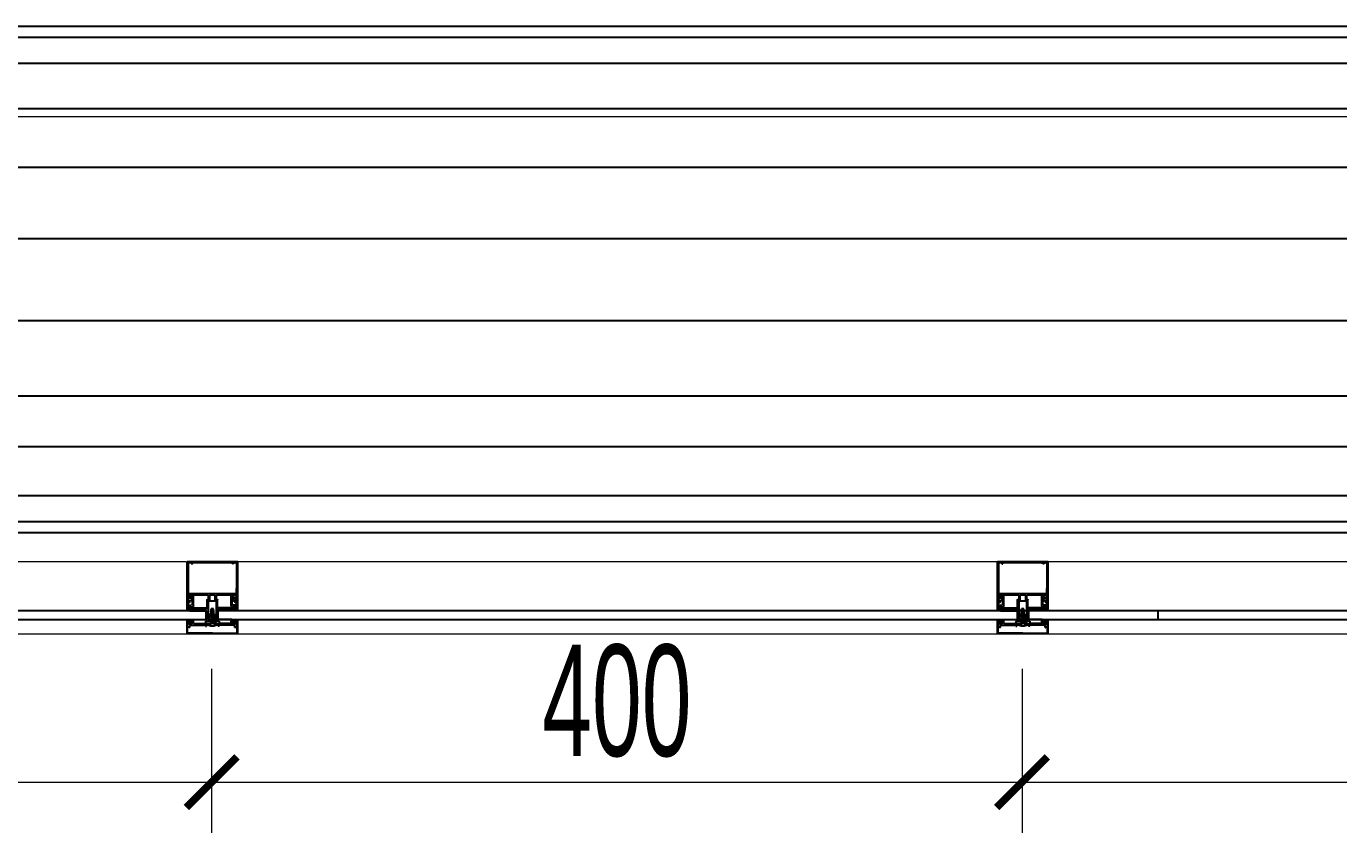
# Model space of a CAD drawing. Header units: millimetres. Extents: x 1336014 to 2939047, y -333549 to -60566.
# Drawn here: x 1482022 to 1482669, y -217693 to -217295 of the extents above; entities that cross this region are included whole.
import ezdxf

# ---------------------------------------------------------------- set-up
doc = ezdxf.new("R2010")
doc.units = ezdxf.units.MM
doc.header["$MEASUREMENT"] = 0
for name, color, linetype, lineweight in [('08.Dim', 156, 'Continuous', 15), ('DIM', 252, 'Continuous', 20), ('Door-Windows', 142, 'Continuous', 25), ('thick', 31, 'Continuous', 25), ('thin', 251, 'Continuous', 5)]:
    doc.layers.add(name, color=color, linetype=linetype, lineweight=lineweight)
doc.layers.add('Alu', color=6, linetype='Continuous')
doc.styles.add('TT5_Text Dim', font='hoatbif.shx', dxfattribs={"width": 0.6})
doc.dimstyles.new('TT5_Dim 1-25', dxfattribs={"dimscale": 25, "dimtxt": 2.2, "dimasz": 1, "dimexe": 1, "dimexo": 0, "dimgap": 0.5, "dimtad": 1, "dimdec": 0, "dimzin": 0, "dimdsep": 46, "dimtxsty": 'TT5_Text Dim', "dimblk": 'ARCHTICK', "dimcen": 0, "dimdle": 1, "dimclrd": 256, "dimclre": 256, "dimclrt": 1, "dimadec": 0, "dimazin": 0, "dimtfac": 0.015, "dimtdec": 0, "dimtix": 1, "dimtmove": 2, "dimatfit": 3, "dimldrblk": 'DOT', "dimfxl": 1, "dimtolj": 1, "dimtzin": 0, "dimlwd": -1, "dimlwe": -1, "dimarcsym": 1})

# ---------------------------------------------------------------- blocks, each defined once
blk = doc.blocks.new('_ARCHTICK')
at = {"const_width": 0.15}
blk.add_lwpolyline([(-0.5, -0.5), (0.5, 0.5)], dxfattribs=at)
blk = doc.blocks.new('*D2449')
at = {"layer": '08.Dim', "ltscale": 200, "transparency": 16777216}
for p, q in [((1482513.08, -217612.59), (1482513.08, -217693.48)), ((1483078.08, -217612.59), (1483078.08, -217693.48)), ((1482488.08, -217668.48), (1483103.08, -217668.48))]:
    blk.add_line(p, q, dxfattribs=at)
at = {"layer": 'Defpoints', "color": 0, "ltscale": 200, "transparency": 16777216}
for p in [(1482513.08, -217612.59), (1483078.08, -217612.59), (1483078.08, -217668.48)]:
    blk.add_point(p, dxfattribs=at)
at = {"layer": '08.Dim', "ltscale": 200, "transparency": 16777216, "xscale": 25, "yscale": 25, "zscale": 25, "rotation": 180}
blk.add_blockref('_ARCHTICK', (1482513.08, -217668.48), dxfattribs=at)
at = {"layer": '08.Dim', "ltscale": 200, "transparency": 16777216, "xscale": 25, "yscale": 25, "zscale": 25}
blk.add_blockref('_ARCHTICK', (1483078.08, -217668.48), dxfattribs=at)
at = {"layer": '08.Dim', "color": 1, "ltscale": 200, "transparency": 16777216, "insert": (1482795.58, -217628.48), "char_height": 55, "attachment_point": 5, "style": 'TT5_Text Dim'}
blk.add_mtext('\\A1;565', dxfattribs=at)
blk = doc.blocks.new('_DOT')
blk.add_line((-0.5, 0), (-1, 0))
at = {"const_width": 0.5}
blk.add_lwpolyline([(-0.25, 0, 1), (0.25, 0, 1)], format="xyb", close=True, dxfattribs=at)
blk = doc.blocks.new('*D2450')
at = {"layer": '08.Dim', "ltscale": 200, "transparency": 16777216}
for p, q in [((1482113.08, -217612.59), (1482113.08, -217693.48)), ((1482513.08, -217612.59), (1482513.08, -217693.48)), ((1482088.08, -217668.48), (1482538.08, -217668.48))]:
    blk.add_line(p, q, dxfattribs=at)
at = {"layer": 'Defpoints', "color": 0, "ltscale": 200, "transparency": 16777216}
for p in [(1482113.08, -217612.59), (1482513.08, -217612.59), (1482513.08, -217668.48)]:
    blk.add_point(p, dxfattribs=at)
at = {"layer": '08.Dim', "ltscale": 200, "transparency": 16777216, "xscale": 25, "yscale": 25, "zscale": 25, "rotation": 180}
blk.add_blockref('_ARCHTICK', (1482113.08, -217668.48), dxfattribs=at)
at = {"layer": '08.Dim', "ltscale": 200, "transparency": 16777216, "xscale": 25, "yscale": 25, "zscale": 25}
blk.add_blockref('_ARCHTICK', (1482513.08, -217668.48), dxfattribs=at)
at = {"layer": '08.Dim', "color": 1, "ltscale": 200, "transparency": 16777216, "insert": (1482313.08, -217628.48), "char_height": 55, "attachment_point": 5, "style": 'TT5_Text Dim'}
blk.add_mtext('\\A1;400', dxfattribs=at)
blk = doc.blocks.new('*D2451')
at = {"layer": '08.Dim', "ltscale": 200, "transparency": 16777216}
for p, q in [((1481548.08, -217612.59), (1481548.08, -217693.48)), ((1482113.08, -217612.59), (1482113.08, -217693.48)), ((1481523.08, -217668.48), (1482138.08, -217668.48))]:
    blk.add_line(p, q, dxfattribs=at)
at = {"layer": 'Defpoints', "color": 0, "ltscale": 200, "transparency": 16777216}
for p in [(1481548.08, -217612.59), (1482113.08, -217612.59), (1482113.08, -217668.48)]:
    blk.add_point(p, dxfattribs=at)
at = {"layer": '08.Dim', "ltscale": 200, "transparency": 16777216, "xscale": 25, "yscale": 25, "zscale": 25, "rotation": 180}
blk.add_blockref('_ARCHTICK', (1481548.08, -217668.48), dxfattribs=at)
at = {"layer": '08.Dim', "ltscale": 200, "transparency": 16777216, "xscale": 25, "yscale": 25, "zscale": 25}
blk.add_blockref('_ARCHTICK', (1482113.08, -217668.48), dxfattribs=at)
at = {"layer": '08.Dim', "color": 1, "ltscale": 200, "transparency": 16777216, "insert": (1481830.58, -217628.48), "char_height": 55, "attachment_point": 5, "style": 'TT5_Text Dim'}
blk.add_mtext('\\A1;565', dxfattribs=at)
blk = doc.blocks.new('d2')
at = {"layer": 'Alu', "linetype": 'ByBlock'}
for p, q in [((0, 7.1), (0, 0.1)), ((0, 7.1), (1.95, 7.1)), ((0.08, 7.02), (1.34, 7.02)), ((0.08, 3.6), (0.08, 7.02)), ((0.89, 6.7), (0.89, 6.76)), ((0.89, 6.7), (1.09, 6.7)), ((1.13, 7.02), (1.25, 7.02)), ((1.21, 6.58), (1.21, 4.56)), ((1.25, 7.02), (1.35, 6.92)), ((1.34, 7.02), (1.34, 6.95)), ((1.37, 6.82), (1.61, 6.89)), ((1.37, 6.62), (1.45, 6.84)), ((1.37, 6.82), (1.37, 6.42)), ((1.37, 6.38), (1.37, 6.82)), ((1.37, 6.62), (1.45, 6.41)), ((1.37, 6.38), (1.61, 6.38)), ((1.41, 6.22), (1.77, 6.22)), ((1.41, 6.22), (1.41, 4.68)), ((1.42, 6.95), (1.42, 7.02)), ((1.75, 7.02), (1.42, 7.02)), ((1.42, 6.91), (1.77, 7.02)), ((1.45, 6.84), (1.6, 6.85)), ((1.45, 6.41), (1.6, 6.39)), ((1.61, 6.69), (1.49, 6.69)), ((1.61, 6.56), (1.49, 6.56)), ((1.6, 6.77), (1.6, 6.85)), ((1.6, 6.77), (1.77, 6.77)), ((1.6, 6.48), (1.6, 6.39)), ((1.6, 6.48), (1.77, 6.48)), ((1.61, 6.89), (1.61, 6.77)), ((1.61, 6.77), (1.61, 6.89)), ((1.61, 6.77), (1.69, 6.77)), ((1.61, 6.69), (1.74, 6.69)), ((1.61, 6.56), (1.74, 6.56)), ((1.61, 6.46), (1.69, 6.46)), ((1.61, 6.38), (1.61, 6.46)), ((1.61, 6.46), (1.61, 6.38)), ((1.75, 7.1), (1.75, 7.02)), ((1.75, 7.1), (1.77, 7.03)), ((1.77, 7.03), (2, 7.12)), ((1.77, 6.77), (1.77, 7.03)), ((1.77, 7.03), (1.77, 6.86)), ((1.77, 7.02), (1.77, 6.85)), ((1.77, 6.23), (1.77, 6.48)), ((1.77, 6.38), (1.77, 6.22)), ((1.77, 6.23), (1.89, 6.23)), ((1.89, 6.99), (2, 7.03)), ((1.89, 6.7), (1.89, 6.99)), ((1.89, 6.7), (2, 6.75)), ((1.89, 6.62), (2, 6.66)), ((1.89, 6.31), (1.89, 6.62)), ((1.89, 6.31), (2, 6.36)), ((1.89, 6.23), (2, 6.27)), ((2, 7.03), (2, 7.12)), ((2, 6.66), (2, 6.75)), ((2, 6.27), (2, 6.36)), ((2, 6.27), (2, 4.37)), ((3.2, 6.3), (3.2, 4.37)), ((3.21, 6.97), (3.21, 7.1)), ((3.21, 7.1), (10, 7.1)), ((3.21, 6.97), (3.21, 6.96)), ((3.21, 6.95), (3.21, 6.96)), ((3.21, 6.88), (3.21, 6.95)), ((3.21, 6.88), (3.21, 6.87)), ((3.21, 6.86), (3.21, 6.87)), ((3.21, 6.82), (3.21, 6.86)), ((3.21, 6.82), (3.21, 6.81)), ((3.21, 6.8), (3.21, 6.81)), ((3.21, 6.73), (3.21, 6.8)), ((3.21, 6.73), (3.21, 6.72)), ((3.21, 6.71), (3.21, 6.72)), ((3.21, 6.7), (3.21, 6.71)), ((3.21, 6.7), (3.21, 6.69)), ((3.21, 6.7), (3.21, 6.7)), ((3.21, 6.68), (3.21, 6.69)), ((3.21, 6.68), (3.21, 6.61)), ((3.21, 6.61), (3.21, 6.6)), ((3.21, 6.59), (3.21, 6.6)), ((3.21, 6.59), (3.21, 6.55)), ((3.21, 6.54), (3.21, 6.53)), ((3.21, 6.52), (3.21, 6.53)), ((3.21, 6.52), (3.21, 6.45)), ((3.21, 6.45), (3.21, 6.44)), ((3.21, 6.43), (3.21, 6.44)), ((3.21, 6.43), (3.21, 6.36)), ((3.21, 6.36), (3.21, 6.35)), ((3.21, 6.34), (3.21, 6.35)), ((3.21, 6.34), (3.21, 6.3)), ((3.45, 6.3), (3.21, 6.3)), ((3.3, 7), (3.3, 6.83)), ((3.36, 7), (3.3, 7)), ((3.3, 6.7), (3.3, 6.83)), ((3.3, 6.7), (3.3, 6.57)), ((3.3, 6.4), (3.3, 6.57)), ((3.36, 6.4), (3.3, 6.4)), ((3.36, 7), (3.36, 6.83)), ((3.36, 6.83), (3.36, 6.7)), ((3.36, 6.57), (3.36, 6.7)), ((3.36, 6.4), (3.36, 6.57)), ((3.45, 7.1), (3.45, 6.78)), ((3.45, 6.88), (3.45, 7.1)), ((3.45, 6.88), (3.45, 7.1)), ((3.45, 6.88), (3.45, 7.1)), ((3.56, 6.78), (3.45, 6.78)), ((3.56, 6.62), (3.45, 6.62)), ((3.45, 6.47), (3.45, 6.62)), ((3.45, 6.3), (3.45, 6.51)), ((3.45, 6.51), (3.45, 6.14)), ((3.45, 6.51), (3.45, 6.14)), ((3.45, 4.16), (3.45, 6.51)), ((3.45, 6.3), (3.45, 6.47)), ((3.59, 6.73), (3.49, 6.73)), ((3.59, 6.67), (3.49, 6.67)), ((3.64, 6.78), (3.56, 6.78)), ((3.64, 6.62), (3.56, 6.62)), ((3.61, 6.78), (3.58, 6.78)), ((3.61, 6.78), (3.58, 6.78)), ((3.61, 6.62), (3.58, 6.62)), ((3.61, 6.62), (3.58, 6.62)), ((3.7, 6.73), (3.59, 6.73)), ((3.7, 6.67), (3.59, 6.67)), ((3.61, 6.94), (3.61, 6.82)), ((3.61, 6.94), (3.81, 6.94)), ((3.61, 6.94), (3.61, 6.78)), ((3.61, 6.78), (3.61, 6.94)), ((3.61, 6.78), (3.61, 6.94)), ((3.61, 6.62), (3.61, 6.46)), ((3.61, 6.46), (3.61, 6.62)), ((3.61, 6.46), (3.61, 6.62)), ((3.61, 6.62), (3.61, 6.46)), ((3.61, 6.46), (3.61, 6.58)), ((3.61, 6.46), (3.61, 6.58)), ((3.61, 6.46), (3.81, 6.46)), ((3.61, 6.23), (3.61, 4.38)), ((3.64, 6.83), (3.67, 6.85)), ((3.64, 6.78), (3.64, 6.83)), ((3.64, 6.62), (3.64, 6.57)), ((3.64, 6.62), (3.64, 6.57)), ((3.64, 6.57), (3.67, 6.55)), ((3.72, 6.85), (3.67, 6.85)), ((3.72, 6.55), (3.67, 6.55)), ((3.71, 6.3), (3.67, 6.3)), ((3.67, 6.3), (3.76, 6.3)), ((3.77, 6.7), (3.72, 6.85)), ((3.77, 6.7), (3.72, 6.55)), ((3.81, 6.94), (3.81, 6.46)), ((3.85, 6.22), (5.37, 6.22)), ((3.97, 6.86), (3.97, 6.46)), ((4.05, 6.94), (4.29, 6.94)), ((4.05, 6.36), (5.05, 6.36)), ((4.29, 6.94), (4.29, 6.84)), ((4.38, 6.74), (4.58, 6.74)), ((4.45, 6.94), (4.57, 6.94)), ((4.69, 6.86), (4.45, 6.86)), ((4.57, 7.1), (4.57, 6.94)), ((4.57, 7.1), (4.57, 6.91)), ((4.57, 6.4), (4.57, 6.53)), ((4.69, 6.86), (4.61, 6.87)), ((4.69, 6.58), (4.61, 6.57)), ((5.01, 6.36), (4.61, 6.36)), ((4.93, 6.98), (4.69, 6.98)), ((4.69, 6.98), (4.69, 6.86)), ((4.69, 6.86), (4.69, 6.83)), ((4.69, 6.58), (4.69, 6.46)), ((4.93, 6.46), (4.69, 6.46)), ((4.93, 6.46), (4.93, 6.98)), ((5.05, 6.4), (5.05, 6.98)), ((5.05, 6.98), (5.37, 6.98)), ((5.18, 6.45), (5.13, 6.4)), ((5.24, 6.45), (5.18, 6.45)), ((5.37, 6.98), (5.37, 4.16)), ((5.37, 6.22), (5.37, 6.38)), ((5.53, 6.94), (6.29, 6.94)), ((5.53, 6.94), (5.53, 0.26)), ((9.84, 6.94), (6.29, 6.94)), ((9.68, 6.54), (9.68, 6.38)), ((9.84, 6.54), (9.68, 6.54)), ((9.68, 6.38), (9.84, 6.38)), ((9.84, 6.94), (9.84, 6.54)), ((9.84, 6.94), (9.84, 6.54)), ((9.84, 6.38), (9.84, 0.86)), ((10, 0.1), (10, 7.1)), ((1.05, 4.56), (1.05, 4.4)), ((1.05, 4.56), (1.21, 4.56)), ((1.33, 4.4), (1.05, 4.4)), ((1.14, 3.64), (1.06, 3.64)), ((1.14, 3.64), (1.06, 3.64)), ((1.14, 3.56), (1.14, 3.64)), ((1.22, 4.24), (1.38, 4.24)), ((1.38, 3.76), (1.38, 4.24)), ((1.38, 3.76), (1.38, 3.76)), ((1.38, 3.76), (1.38, 3.75)), ((1.52, 3.75), (1.38, 3.75)), ((1.45, 4.28), (1.45, 3.75)), ((1.45, 3.44), (1.53, 3.76)), ((1.46, 3.44), (1.54, 3.76)), ((1.77, 4.56), (1.53, 4.56)), ((1.67, 3.75), (1.55, 3.75)), ((1.59, 3.44), (1.67, 3.76)), ((1.61, 3.44), (1.69, 3.76)), ((1.81, 3.75), (1.69, 3.75)), ((1.74, 3.44), (1.81, 3.76)), ((1.75, 3.44), (1.83, 3.76)), ((1.77, 4.56), (1.77, 3.75)), ((1.77, 4.08), (1.77, 4.16)), ((1.77, 3.75), (1.77, 4.16)), ((1.77, 4.16), (5.37, 4.16)), ((1.77, 4.08), (2.01, 3.92)), ((1.96, 3.75), (1.84, 3.75)), ((1.88, 3.44), (1.96, 3.76)), ((1.9, 3.44), (1.97, 3.76)), ((2.1, 3.75), (1.98, 3.75)), ((3.2, 4.37), (2, 4.37)), ((2.01, 3.92), (2.05, 4.08)), ((2.02, 3.44), (2.1, 3.76)), ((2.04, 3.44), (2.12, 3.76)), ((2.05, 4.08), (2.69, 4.08)), ((2.24, 3.75), (2.12, 3.75)), ((2.17, 3.44), (2.25, 3.76)), ((2.18, 3.44), (2.26, 3.76)), ((2.25, 3.8), (2.28, 3.8)), ((2.39, 3.75), (2.27, 3.75)), ((2.28, 3.8), (2.3, 3.76)), ((2.37, 3.76), (2.3, 3.76)), ((2.3, 3.76), (2.37, 3.76)), ((2.31, 3.44), (2.39, 3.76)), ((2.33, 3.44), (2.41, 3.76)), ((2.39, 3.78), (2.37, 3.76)), ((2.4, 3.78), (2.41, 3.76)), ((2.41, 3.76), (2.53, 3.76)), ((2.55, 3.75), (2.41, 3.75)), ((2.47, 3.44), (2.55, 3.76)), ((2.49, 3.44), (2.57, 3.76)), ((2.55, 3.78), (2.53, 3.76)), ((2.56, 3.78), (2.57, 3.76)), ((2.57, 3.76), (2.69, 3.76)), ((2.71, 3.75), (2.57, 3.75)), ((2.63, 3.44), (2.71, 3.76)), ((2.65, 3.44), (2.73, 3.76)), ((2.69, 3.8), (2.69, 4.08)), ((2.71, 3.78), (2.69, 3.76)), ((2.72, 3.78), (2.73, 3.76)), ((2.73, 3.76), (2.85, 3.76)), ((2.87, 3.75), (2.73, 3.75)), ((2.79, 3.44), (2.87, 3.76)), ((2.81, 3.44), (2.89, 3.76)), ((2.87, 3.78), (2.85, 3.76)), ((2.88, 3.78), (2.89, 3.76)), ((2.89, 3.76), (3.01, 3.76)), ((3.03, 3.75), (2.89, 3.75)), ((2.95, 3.44), (3.03, 3.76)), ((2.97, 3.44), (3.04, 3.76)), ((3.03, 3.78), (3.01, 3.76)), ((3.04, 3.78), (3.05, 3.76)), ((3.05, 3.76), (3.17, 3.76)), ((3.19, 3.75), (3.05, 3.75)), ((3.19, 3.78), (3.17, 3.76)), ((3.19, 3.75), (3.21, 3.75)), ((3.2, 3.78), (3.21, 3.76)), ((3.21, 3.76), (3.45, 3.76)), ((3.21, 3.75), (3.3, 3.74)), ((3.21, 3.45), (3.21, 3.75)), ((3.45, 3.6), (3.29, 3.74)), ((3.45, 4.16), (3.61, 4.16)), ((3.45, 4.16), (4.09, 4.16)), ((3.45, 3.76), (3.45, 3.44)), ((3.67, 4.32), (4.69, 4.32)), ((4.09, 4.16), (4.09, 4.17)), ((4.09, 4.17), (4.32, 4.17)), ((4.32, 4.17), (4.63, 4.17)), ((4.57, 4), (5.37, 4)), ((4.57, 3.2), (4.57, 4)), ((5.37, 4), (5.37, 3.2)), ((0.08, 3.6), (0.08, 0.18)), ((1.05, 2.64), (1.05, 2.8)), ((1.33, 2.8), (1.05, 2.8)), ((1.05, 2.64), (1.21, 2.64)), ((1.06, 3.56), (1.14, 3.56)), ((1.14, 3.56), (1.06, 3.56)), ((1.21, 0.62), (1.21, 2.64)), ((1.38, 2.96), (1.22, 2.96)), ((1.44, 3.45), (1.38, 3.45)), ((1.38, 3.44), (1.38, 3.45)), ((1.38, 2.96), (1.38, 3.44)), ((1.38, 2.96), (1.38, 3.44)), ((1.38, 3.04), (1.38, 3.44)), ((1.38, 2.96), (1.38, 3.04)), ((1.41, 0.98), (1.41, 2.52)), ((1.45, 2.92), (1.45, 3.42)), ((1.46, 3.44), (1.46, 3.43)), ((1.59, 3.45), (1.47, 3.45)), ((1.77, 2.64), (1.53, 2.64)), ((1.73, 3.45), (1.61, 3.45)), ((1.61, 3.44), (1.61, 3.43)), ((1.88, 3.45), (1.75, 3.45)), ((1.75, 3.44), (1.75, 3.43)), ((1.77, 3.04), (1.77, 3.45)), ((1.77, 2.64), (1.77, 3.45)), ((1.77, 3.12), (2.01, 3.28)), ((1.77, 3.12), (1.77, 3.04)), ((5.37, 3.04), (1.77, 3.04)), ((1.9, 3.44), (1.89, 3.43)), ((2.02, 3.45), (1.9, 3.45)), ((3.2, 2.83), (2, 2.83)), ((2, 0.93), (2, 2.83)), ((2.05, 3.12), (2.01, 3.28)), ((2.16, 3.45), (2.04, 3.45)), ((2.04, 3.44), (2.04, 3.43)), ((2.69, 3.12), (2.05, 3.12)), ((2.18, 3.44), (2.18, 3.43)), ((2.31, 3.45), (2.19, 3.45)), ((2.25, 3.41), (2.27, 3.44)), ((2.27, 3.44), (2.29, 3.44)), ((2.31, 3.41), (2.29, 3.44)), ((2.31, 3.44), (2.31, 3.44)), ((2.32, 3.41), (2.33, 3.44)), ((2.47, 3.45), (2.33, 3.45)), ((2.33, 3.44), (2.45, 3.44)), ((2.33, 3.44), (2.33, 3.43)), ((2.47, 3.41), (2.45, 3.44)), ((2.48, 3.41), (2.49, 3.44)), ((2.63, 3.45), (2.49, 3.45)), ((2.49, 3.44), (2.49, 3.43)), ((2.49, 3.44), (2.61, 3.44)), ((2.63, 3.41), (2.61, 3.44)), ((2.64, 3.41), (2.65, 3.44)), ((2.79, 3.45), (2.65, 3.45)), ((2.65, 3.44), (2.65, 3.43)), ((2.65, 3.44), (2.77, 3.44)), ((2.69, 3.41), (2.69, 3.12)), ((2.79, 3.41), (2.77, 3.44)), ((2.8, 3.41), (2.81, 3.44)), ((2.95, 3.45), (2.81, 3.45)), ((2.81, 3.44), (2.81, 3.43)), ((2.81, 3.44), (2.93, 3.44)), ((2.95, 3.41), (2.93, 3.44)), ((2.97, 3.44), (2.96, 3.43)), ((2.96, 3.41), (2.97, 3.44)), ((3.11, 3.45), (2.97, 3.45)), ((2.97, 3.44), (3.09, 3.44)), ((3.11, 3.41), (3.09, 3.44)), ((3.11, 3.44), (3.15, 3.6)), ((3.12, 3.41), (3.13, 3.44)), ((3.13, 3.44), (3.17, 3.6)), ((3.21, 3.45), (3.13, 3.45)), ((3.13, 3.44), (3.13, 3.43)), ((3.13, 3.44), (3.25, 3.44)), ((3.15, 3.6), (3.16, 3.61)), ((3.16, 3.61), (3.17, 3.6)), ((3.2, 0.9), (3.2, 2.83)), ((3.21, 3.45), (3.3, 3.47)), ((3.27, 3.41), (3.25, 3.44)), ((3.28, 3.41), (3.29, 3.44)), ((3.29, 3.46), (3.45, 3.6)), ((3.29, 3.44), (3.45, 3.44)), ((3.45, 3.04), (3.61, 3.04)), ((3.45, 3.04), (4.09, 3.04)), ((3.45, 3.04), (3.45, 0.68)), ((3.61, 0.96), (3.61, 2.81)), ((3.67, 2.88), (4.69, 2.88)), ((4.09, 3.04), (4.09, 3.02)), ((4.09, 3.02), (4.32, 3.02)), ((4.32, 3.02), (4.63, 3.02)), ((5.37, 3.2), (4.57, 3.2)), ((5.37, 3.04), (5.37, 0.22)), ((0, 0.1), (1.95, 0.1)), ((0.08, 0.18), (1.34, 0.18)), ((0.89, 0.5), (0.89, 0.43)), ((0.89, 0.5), (1.09, 0.5)), ((1.25, 0.18), (1.35, 0.27)), ((1.34, 0.18), (1.34, 0.25)), ((1.37, 0.82), (1.61, 0.82)), ((1.37, 0.82), (1.37, 0.38)), ((1.37, 0.58), (1.45, 0.79)), ((1.37, 0.38), (1.37, 0.78)), ((1.37, 0.58), (1.45, 0.37)), ((1.37, 0.38), (1.61, 0.3)), ((1.41, 0.98), (1.77, 0.98)), ((1.42, 0.28), (1.77, 0.18)), ((1.42, 0.25), (1.42, 0.18)), ((1.75, 0.18), (1.42, 0.18)), ((1.45, 0.79), (1.6, 0.81)), ((1.45, 0.37), (1.6, 0.35)), ((1.61, 0.65), (1.49, 0.65)), ((1.61, 0.51), (1.49, 0.51)), ((1.6, 0.73), (1.6, 0.81)), ((1.6, 0.73), (1.77, 0.73)), ((1.6, 0.43), (1.6, 0.35)), ((1.6, 0.43), (1.77, 0.43)), ((1.61, 0.74), (1.61, 0.82)), ((1.61, 0.82), (1.61, 0.74)), ((1.61, 0.74), (1.69, 0.74)), ((1.61, 0.65), (1.74, 0.65)), ((1.61, 0.51), (1.74, 0.51)), ((1.61, 0.42), (1.61, 0.3)), ((1.61, 0.3), (1.61, 0.42)), ((1.61, 0.42), (1.69, 0.42)), ((1.75, 0.1), (1.75, 0.18)), ((1.75, 0.1), (1.77, 0.17)), ((1.77, 0.82), (1.77, 0.98)), ((1.77, 0.98), (1.89, 0.98)), ((1.77, 0.98), (1.77, 0.73)), ((1.77, 0.6), (1.77, 0.56)), ((1.77, 0.43), (1.77, 0.18)), ((1.77, 0.18), (1.77, 0.34)), ((1.77, 0.17), (2, 0.08)), ((1.89, 0.98), (2, 0.93)), ((1.89, 0.89), (2, 0.85)), ((1.89, 0.89), (1.89, 0.59)), ((1.89, 0.59), (2, 0.55)), ((1.89, 0.5), (1.89, 0.21)), ((1.89, 0.5), (2, 0.46)), ((1.89, 0.21), (2, 0.17)), ((2, 0.85), (2, 0.93)), ((2, 0.46), (2, 0.55)), ((2, 0.08), (2, 0.17)), ((3.45, 0.9), (3.2, 0.9)), ((3.2, 0.85), (3.2, 0.9)), ((3.2, 0.85), (3.21, 0.84)), ((3.2, 0.83), (3.21, 0.84)), ((3.2, 0.77), (3.2, 0.83)), ((3.2, 0.77), (3.21, 0.76)), ((3.2, 0.75), (3.21, 0.76)), ((3.2, 0.68), (3.2, 0.75)), ((3.2, 0.68), (3.21, 0.67)), ((3.2, 0.66), (3.21, 0.67)), ((3.2, 0.61), (3.2, 0.66)), ((3.2, 0.61), (3.21, 0.6)), ((3.2, 0.59), (3.21, 0.6)), ((3.2, 0.53), (3.2, 0.59)), ((3.2, 0.53), (3.21, 0.52)), ((3.2, 0.51), (3.21, 0.52)), ((3.2, 0.5), (3.2, 0.51)), ((3.2, 0.5), (3.2, 0.49)), ((3.2, 0.49), (3.21, 0.48)), ((3.2, 0.47), (3.21, 0.48)), ((3.2, 0.47), (3.2, 0.4)), ((3.2, 0.4), (3.21, 0.39)), ((3.2, 0.38), (3.21, 0.39)), ((3.2, 0.38), (3.2, 0.34)), ((3.2, 0.33), (3.21, 0.33)), ((3.2, 0.32), (3.21, 0.33)), ((3.2, 0.32), (3.2, 0.25)), ((3.2, 0.25), (3.21, 0.24)), ((3.2, 0.23), (3.21, 0.24)), ((3.2, 0.23), (3.2, 0.1)), ((3.2, 0.1), (10, 0.1)), ((3.35, 0.8), (3.3, 0.8)), ((3.3, 0.8), (3.3, 0.63)), ((3.3, 0.5), (3.3, 0.63)), ((3.3, 0.5), (3.3, 0.37)), ((3.3, 0.19), (3.3, 0.37)), ((3.35, 0.19), (3.3, 0.19)), ((3.35, 0.8), (3.35, 0.63)), ((3.35, 0.63), (3.35, 0.5)), ((3.35, 0.37), (3.35, 0.5)), ((3.35, 0.19), (3.35, 0.37)), ((3.45, 0.68), (3.45, 1.06)), ((3.45, 0.9), (3.45, 0.73)), ((3.45, 0.9), (3.45, 0.68)), ((3.45, 0.73), (3.45, 0.58)), ((3.55, 0.58), (3.45, 0.58)), ((3.45, 0.27), (3.45, 0.42)), ((3.55, 0.42), (3.45, 0.42)), ((3.45, 0.31), (3.45, 0.1)), ((3.45, 0.31), (3.45, 0.1)), ((3.45, 0.1), (3.45, 0.27)), ((3.58, 0.53), (3.48, 0.53)), ((3.58, 0.47), (3.48, 0.47)), ((3.63, 0.58), (3.55, 0.58)), ((3.63, 0.42), (3.55, 0.42)), ((3.61, 0.58), (3.58, 0.58)), ((3.69, 0.53), (3.58, 0.53)), ((3.69, 0.47), (3.58, 0.47)), ((3.61, 0.42), (3.58, 0.42)), ((3.61, 0.74), (3.81, 0.74)), ((3.61, 0.74), (3.61, 0.62)), ((3.61, 0.58), (3.61, 0.74)), ((3.61, 0.74), (3.61, 0.58)), ((3.61, 0.26), (3.61, 0.42)), ((3.61, 0.42), (3.61, 0.26)), ((3.61, 0.26), (3.61, 0.38)), ((3.61, 0.26), (3.81, 0.26)), ((3.63, 0.62), (3.66, 0.65)), ((3.63, 0.58), (3.63, 0.62)), ((3.63, 0.58), (3.63, 0.62)), ((3.63, 0.42), (3.63, 0.37)), ((3.63, 0.37), (3.66, 0.35)), ((3.71, 0.65), (3.66, 0.65)), ((3.71, 0.35), (3.66, 0.35)), ((3.71, 0.9), (3.67, 0.9)), ((3.67, 0.9), (3.76, 0.9)), ((3.77, 0.5), (3.71, 0.65)), ((3.77, 0.5), (3.71, 0.35)), ((3.81, 0.26), (3.81, 0.74)), ((3.85, 0.98), (5.37, 0.98)), ((3.97, 0.34), (3.97, 0.74)), ((4.05, 0.84), (5.05, 0.84)), ((4.05, 0.26), (4.29, 0.26)), ((4.29, 0.26), (4.29, 0.36)), ((4.38, 0.46), (4.58, 0.46)), ((4.69, 0.34), (4.45, 0.34)), ((4.45, 0.26), (4.57, 0.26)), ((4.57, 0.79), (4.57, 0.66)), ((4.57, 0.1), (4.57, 0.29)), ((4.57, 0.1), (4.57, 0.26)), ((5.01, 0.83), (4.61, 0.83)), ((4.69, 0.62), (4.61, 0.62)), ((4.69, 0.33), (4.61, 0.33)), ((4.93, 0.74), (4.69, 0.74)), ((4.69, 0.62), (4.69, 0.74)), ((4.69, 0.22), (4.69, 0.33)), ((4.93, 0.22), (4.69, 0.22)), ((4.93, 0.74), (4.93, 0.22)), ((5.05, 0.79), (5.05, 0.22)), ((5.37, 0.22), (5.05, 0.22)), ((5.18, 0.74), (5.13, 0.8)), ((5.24, 0.74), (5.18, 0.74)), ((5.37, 0.98), (5.37, 0.82)), ((6.29, 0.26), (5.53, 0.26)), ((9.84, 0.26), (6.29, 0.26)), ((9.68, 0.86), (9.84, 0.86)), ((9.68, 0.7), (9.68, 0.86)), ((9.84, 0.7), (9.68, 0.7)), ((9.84, 0.7), (9.84, 0.26))]:
    blk.add_line(p, q, dxfattribs=at)
for centre, radius, start, end in [((1.22, 6.7), 0.326, 104.3896, 169.8341), ((1.09, 6.58), 0.12, 0, 90), ((1.4, 7), 0.0959, 240.6686, 290.5465), ((1.53, 6.63), 0.0696, 121.7737, 187.3927), ((1.53, 6.61), 0.0696, 172.6073, 238.2263), ((1.69, 6.85), 0.08, 270, 0), ((1.69, 6.38), 0.08, 0, 90), ((1.71, 6.63), 0.0696, 352.6073, 58.2263), ((1.71, 6.61), 0.0696, 301.7737, 7.3927), ((3.59, 6.92), 0.139, 193.1395, 267.1518), ((3.59, 6.92), 0.139, 193.1395, 267.1518), ((3.48, 6.7), 0.0302, 91.9683, 181.9878), ((3.48, 6.7), 0.0302, 178.0122, 268.0317), ((3.59, 6.48), 0.139, 92.8482, 166.8605), ((3.59, 6.48), 0.139, 92.8482, 166.8605), ((3.69, 6.23), 0.0742, 104.4445, 173.7256), ((3.7, 6.7), 0.0302, 358.0122, 88.0317), ((3.7, 6.7), 0.0302, 271.9683, 1.9878), ((3.75, 6.23), 0.0692, 12.7293, 83.9963), ((3.85, 6.26), 0.04, 199.8838, 270), ((4.05, 6.86), 0.08, 90, 180), ((4.07, 6.45), 0.0927, 174.4974, 262.3772), ((4.4, 6.84), 0.102, 182.1661, 262.913), ((4.45, 6.9), 0.04, 90, 180), ((4.45, 6.9), 0.04, 180, 270), ((4.61, 6.91), 0.04, 180, 270), ((4.61, 6.53), 0.04, 90, 180), ((4.62, 6.4), 0.0426, 181.4498, 266.4981), ((4.55, 6.89), 0.156, 279.2886, 337.1798), ((5.01, 6.4), 0.0426, 273.5023, 358.55), ((5.03, 6.49), 0.13, 280.1768, 318.1773), ((5.24, 6.31), 0.149, 29.1373, 92.3294), ((2.42, 3.6), 1.36, 151.9275, 178.3146), ((1.33, 4.28), 0.12, 0, 90), ((1.46, 4.24), 0.076, 94.9337, 175.5785), ((1.53, 4.68), 0.12, 180, 270), ((2.39, 3.78), 0.008, 26.5651, 153.4349), ((2.55, 3.78), 0.008, 26.5651, 153.4349), ((2.71, 3.78), 0.008, 26.5651, 153.4349), ((2.87, 3.78), 0.008, 26.5651, 153.4349), ((3.03, 3.78), 0.008, 26.5651, 153.4349), ((3.19, 3.78), 0.008, 26.5651, 153.4349), ((3.69, 4.39), 0.0742, 186.2744, 255.5555), ((4.59, 3.96), 0.215, 69.3371, 79.5795), ((4.69, 4.24), 0.08, 248.2118, 90), ((2.42, 3.6), 1.36, 181.6854, 208.0725), ((1.33, 2.92), 0.12, 270, 0), ((1.45, 2.97), 0.0742, 184.1999, 268.8507), ((1.53, 2.52), 0.12, 90, 180), ((2.31, 3.41), 0.008, 206.5651, 333.4349), ((2.47, 3.41), 0.008, 206.5651, 333.4349), ((2.63, 3.41), 0.008, 206.5651, 333.4349), ((2.79, 3.41), 0.008, 206.5651, 333.4349), ((2.95, 3.41), 0.008, 206.5651, 333.4349), ((3.11, 3.41), 0.008, 206.5651, 333.4349), ((3.27, 3.41), 0.008, 206.5651, 333.4349), ((3.69, 2.8), 0.0742, 104.4445, 173.7256), ((4.59, 3.23), 0.215, 280.4205, 290.6629), ((4.69, 2.96), 0.08, 270, 111.7882), ((1.22, 0.49), 0.326, 190.1659, 255.6104), ((1.09, 0.62), 0.12, 270, 0), ((1.4, 0.19), 0.0959, 69.4535, 119.3314), ((1.53, 0.59), 0.0696, 121.7737, 187.3927), ((1.53, 0.57), 0.0696, 172.6073, 238.2263), ((1.69, 0.82), 0.08, 270, 0), ((1.69, 0.34), 0.08, 0, 90), ((1.71, 0.59), 0.0696, 352.6073, 58.2263), ((1.71, 0.57), 0.0696, 301.7737, 7.3927), ((3.59, 0.72), 0.139, 193.1395, 267.1518), ((3.48, 0.5), 0.0302, 91.9683, 181.9878), ((3.48, 0.5), 0.0302, 178.0122, 268.0317), ((3.59, 0.28), 0.139, 92.8482, 166.8605), ((3.69, 0.97), 0.0742, 186.2744, 255.5555), ((3.69, 0.5), 0.0302, 358.0122, 88.0317), ((3.69, 0.5), 0.0302, 271.9683, 1.9878), ((3.75, 0.97), 0.0692, 276.0037, 347.2707), ((3.85, 0.94), 0.04, 90, 160.1162), ((4.07, 0.75), 0.0927, 97.6228, 185.5026), ((4.05, 0.34), 0.08, 180, 270), ((4.4, 0.35), 0.102, 97.087, 177.8339), ((4.45, 0.3), 0.04, 90, 180), ((4.45, 0.3), 0.04, 180, 270), ((4.61, 0.79), 0.04, 90, 180), ((4.61, 0.66), 0.04, 180, 270), ((4.61, 0.29), 0.04, 90, 180), ((4.56, 0.32), 0.136, 6.436, 82.8356), ((5.01, 0.79), 0.04, 0, 90), ((5.03, 0.71), 0.13, 41.8227, 79.8232), ((5.24, 0.89), 0.149, 267.6706, 330.8627)]:
    blk.add_arc(centre, radius, start, end, dxfattribs=at)
blk.add_ellipse((1.38, 0.15), major_axis=(0.0508, -0.0508), ratio=0.416555, start_param=1.1761, end_param=4.317693, dxfattribs=at)
for points, knots in [([(1.53, 3.76), (1.53, 3.77), (1.53, 3.77), (1.53, 3.78), (1.54, 3.78), (1.54, 3.78), (1.54, 3.78), (1.55, 3.77), (1.55, 3.76), (1.55, 3.75)], [0, 0, 0, 0, 0.177097, 0.2757717, 0.3201487, 0.3584963, 0.3951515, 0.5596801, 0.6271819, 0.6271819, 0.6271819, 0.6271819]), ([(1.54, 3.76), (1.54, 3.77), (1.54, 3.77), (1.55, 3.76), (1.55, 3.76), (1.55, 3.75)], [0, 0, 0, 0, 0.0693006, 0.1042879, 0.1478462, 0.1478462, 0.1478462, 0.1478462]), ([(1.67, 3.76), (1.67, 3.77), (1.67, 3.77), (1.68, 3.78), (1.68, 3.78), (1.68, 3.78), (1.69, 3.78), (1.69, 3.77), (1.69, 3.76), (1.69, 3.75)], [0, 0, 0, 0, 0.177097, 0.2757717, 0.3201487, 0.3584963, 0.3951515, 0.5596801, 0.6271819, 0.6271819, 0.6271819, 0.6271819]), ([(1.69, 3.76), (1.69, 3.77), (1.69, 3.77), (1.69, 3.76), (1.69, 3.76), (1.69, 3.75)], [0, 0, 0, 0, 0.0693006, 0.1042879, 0.1478462, 0.1478462, 0.1478462, 0.1478462]), ([(1.81, 3.76), (1.82, 3.77), (1.82, 3.77), (1.82, 3.78), (1.82, 3.78), (1.83, 3.78), (1.83, 3.78), (1.83, 3.77), (1.84, 3.76), (1.84, 3.75)], [0, 0, 0, 0, 0.177097, 0.2757717, 0.3201487, 0.3584963, 0.3951515, 0.5596801, 0.6271819, 0.6271819, 0.6271819, 0.6271819]), ([(1.83, 3.76), (1.83, 3.77), (1.83, 3.77), (1.83, 3.76), (1.83, 3.76), (1.84, 3.75)], [0, 0, 0, 0, 0.0693006, 0.1042879, 0.1478462, 0.1478462, 0.1478462, 0.1478462]), ([(1.96, 3.76), (1.96, 3.77), (1.96, 3.77), (1.96, 3.78), (1.97, 3.78), (1.97, 3.78), (1.97, 3.78), (1.98, 3.77), (1.98, 3.76), (1.98, 3.75)], [0, 0, 0, 0, 0.177097, 0.2757717, 0.3201487, 0.3584963, 0.3951515, 0.5596801, 0.6271819, 0.6271819, 0.6271819, 0.6271819]), ([(1.97, 3.76), (1.97, 3.77), (1.97, 3.77), (1.98, 3.76), (1.98, 3.76), (1.98, 3.75)], [0, 0, 0, 0, 0.0693006, 0.1042879, 0.1478462, 0.1478462, 0.1478462, 0.1478462]), ([(2.1, 3.76), (2.1, 3.77), (2.11, 3.77), (2.11, 3.78), (2.11, 3.78), (2.12, 3.78), (2.12, 3.78), (2.12, 3.77), (2.12, 3.76), (2.12, 3.75)], [0, 0, 0, 0, 0.177097, 0.2757717, 0.3201487, 0.3584963, 0.3951515, 0.5596801, 0.6271819, 0.6271819, 0.6271819, 0.6271819]), ([(2.12, 3.76), (2.12, 3.77), (2.12, 3.77), (2.12, 3.76), (2.12, 3.76), (2.12, 3.75)], [0, 0, 0, 0, 0.0693006, 0.1042879, 0.1478462, 0.1478462, 0.1478462, 0.1478462]), ([(2.25, 3.76), (2.25, 3.77), (2.25, 3.77), (2.25, 3.78), (2.26, 3.78), (2.26, 3.78), (2.26, 3.78), (2.27, 3.77), (2.27, 3.76), (2.27, 3.75)], [0, 0, 0, 0, 0.177097, 0.2757717, 0.3201487, 0.3584963, 0.3951515, 0.5596801, 0.6271819, 0.6271819, 0.6271819, 0.6271819]), ([(2.26, 3.76), (2.26, 3.77), (2.26, 3.77), (2.27, 3.76), (2.27, 3.76), (2.27, 3.75)], [0, 0, 0, 0, 0.0693006, 0.1042879, 0.1478462, 0.1478462, 0.1478462, 0.1478462]), ([(2.39, 3.76), (2.39, 3.77), (2.39, 3.77), (2.4, 3.78), (2.4, 3.78), (2.4, 3.78), (2.41, 3.78), (2.41, 3.77), (2.41, 3.76), (2.41, 3.75)], [0, 0, 0, 0, 0.177097, 0.2757717, 0.3201487, 0.3584963, 0.3951515, 0.5596801, 0.6271819, 0.6271819, 0.6271819, 0.6271819]), ([(2.41, 3.76), (2.41, 3.77), (2.41, 3.77), (2.41, 3.76), (2.41, 3.76), (2.41, 3.75)], [0, 0, 0, 0, 0.0693006, 0.1042879, 0.1478462, 0.1478462, 0.1478462, 0.1478462]), ([(2.55, 3.76), (2.55, 3.77), (2.55, 3.77), (2.56, 3.78), (2.56, 3.78), (2.56, 3.78), (2.57, 3.78), (2.57, 3.77), (2.57, 3.76), (2.57, 3.75)], [0, 0, 0, 0, 0.177097, 0.2757717, 0.3201487, 0.3584963, 0.3951515, 0.5596801, 0.6271819, 0.6271819, 0.6271819, 0.6271819]), ([(2.57, 3.76), (2.57, 3.77), (2.57, 3.77), (2.57, 3.76), (2.57, 3.76), (2.57, 3.75)], [0, 0, 0, 0, 0.0693006, 0.1042879, 0.1478462, 0.1478462, 0.1478462, 0.1478462]), ([(2.71, 3.76), (2.71, 3.77), (2.71, 3.77), (2.72, 3.78), (2.72, 3.78), (2.72, 3.78), (2.73, 3.78), (2.73, 3.77), (2.73, 3.76), (2.73, 3.75)], [0, 0, 0, 0, 0.177097, 0.2757717, 0.3201487, 0.3584963, 0.3951515, 0.5596801, 0.6271819, 0.6271819, 0.6271819, 0.6271819]), ([(2.73, 3.76), (2.73, 3.77), (2.73, 3.77), (2.73, 3.76), (2.73, 3.76), (2.73, 3.75)], [0, 0, 0, 0, 0.0693006, 0.1042879, 0.1478462, 0.1478462, 0.1478462, 0.1478462]), ([(2.87, 3.76), (2.87, 3.77), (2.87, 3.77), (2.88, 3.78), (2.88, 3.78), (2.88, 3.78), (2.89, 3.78), (2.89, 3.77), (2.89, 3.76), (2.89, 3.75)], [0, 0, 0, 0, 0.177097, 0.2757717, 0.3201487, 0.3584963, 0.3951515, 0.5596801, 0.6271819, 0.6271819, 0.6271819, 0.6271819]), ([(2.89, 3.76), (2.89, 3.77), (2.89, 3.77), (2.89, 3.76), (2.89, 3.76), (2.89, 3.75)], [0, 0, 0, 0, 0.0693006, 0.1042879, 0.1478462, 0.1478462, 0.1478462, 0.1478462]), ([(3.03, 3.76), (3.03, 3.77), (3.03, 3.77), (3.04, 3.78), (3.04, 3.78), (3.04, 3.78), (3.05, 3.78), (3.05, 3.77), (3.05, 3.76), (3.05, 3.75)], [0, 0, 0, 0, 0.177097, 0.2757717, 0.3201487, 0.3584963, 0.3951515, 0.5596801, 0.6271819, 0.6271819, 0.6271819, 0.6271819]), ([(3.04, 3.76), (3.05, 3.77), (3.05, 3.77), (3.05, 3.76), (3.05, 3.76), (3.05, 3.75)], [0, 0, 0, 0, 0.0693006, 0.1042879, 0.1478462, 0.1478462, 0.1478462, 0.1478462]), ([(1.45, 3.44), (1.45, 3.44), (1.45, 3.44), (1.45, 3.44), (1.44, 3.45)], [0.00728632, 0.00728632, 0.00728632, 0.00728632, 0.01802847, 0.0328157, 0.0328157, 0.0328157, 0.0328157]), ([(1.44, 3.45), (1.44, 3.44), (1.44, 3.43), (1.45, 3.42), (1.45, 3.42), (1.46, 3.43), (1.46, 3.43), (1.46, 3.43)], [0.0010686, 0.0010686, 0.0010686, 0.0010686, 0.1495234, 0.2566596, 0.3129407, 0.3831615, 0.4852856, 0.4852856, 0.4852856, 0.4852856]), ([(1.44, 3.44), (1.44, 3.44), (1.44, 3.43), (1.45, 3.42), (1.45, 3.42), (1.46, 3.43), (1.46, 3.43), (1.46, 3.43)], [0.0010686, 0.0010686, 0.0010686, 0.0010686, 0.1495234, 0.2566596, 0.3129407, 0.3831615, 0.4852856, 0.4852856, 0.4852856, 0.4852856]), ([(1.59, 3.44), (1.59, 3.44), (1.59, 3.44), (1.59, 3.44), (1.59, 3.45)], [0.00728632, 0.00728632, 0.00728632, 0.00728632, 0.01802847, 0.0328157, 0.0328157, 0.0328157, 0.0328157]), ([(1.59, 3.45), (1.59, 3.44), (1.59, 3.43), (1.59, 3.42), (1.6, 3.42), (1.6, 3.43), (1.6, 3.43), (1.61, 3.43)], [0.0010686, 0.0010686, 0.0010686, 0.0010686, 0.1495234, 0.2566596, 0.3129407, 0.3831615, 0.4852856, 0.4852856, 0.4852856, 0.4852856]), ([(1.59, 3.44), (1.59, 3.44), (1.59, 3.43), (1.59, 3.42), (1.6, 3.42), (1.6, 3.43), (1.6, 3.43), (1.61, 3.43)], [0.0010686, 0.0010686, 0.0010686, 0.0010686, 0.1495234, 0.2566596, 0.3129407, 0.3831615, 0.4852856, 0.4852856, 0.4852856, 0.4852856]), ([(1.74, 3.44), (1.74, 3.44), (1.74, 3.44), (1.73, 3.44), (1.73, 3.45)], [0.00728632, 0.00728632, 0.00728632, 0.00728632, 0.01802847, 0.0328157, 0.0328157, 0.0328157, 0.0328157]), ([(1.73, 3.45), (1.73, 3.44), (1.73, 3.43), (1.74, 3.42), (1.74, 3.42), (1.75, 3.43), (1.75, 3.43), (1.75, 3.43)], [0.0010686, 0.0010686, 0.0010686, 0.0010686, 0.1495234, 0.2566596, 0.3129407, 0.3831615, 0.4852856, 0.4852856, 0.4852856, 0.4852856]), ([(1.73, 3.44), (1.73, 3.44), (1.73, 3.43), (1.74, 3.42), (1.74, 3.42), (1.75, 3.43), (1.75, 3.43), (1.75, 3.43)], [0.0010686, 0.0010686, 0.0010686, 0.0010686, 0.1495234, 0.2566596, 0.3129407, 0.3831615, 0.4852856, 0.4852856, 0.4852856, 0.4852856]), ([(1.88, 3.45), (1.88, 3.44), (1.88, 3.43), (1.88, 3.42), (1.89, 3.42), (1.89, 3.43), (1.89, 3.43), (1.89, 3.43)], [0.0010686, 0.0010686, 0.0010686, 0.0010686, 0.1495234, 0.2566596, 0.3129407, 0.3831615, 0.4852856, 0.4852856, 0.4852856, 0.4852856]), ([(1.88, 3.44), (1.88, 3.44), (1.88, 3.44), (1.88, 3.44), (1.88, 3.45)], [0.00728632, 0.00728632, 0.00728632, 0.00728632, 0.01802847, 0.0328157, 0.0328157, 0.0328157, 0.0328157]), ([(1.88, 3.44), (1.88, 3.44), (1.88, 3.43), (1.88, 3.42), (1.89, 3.42), (1.89, 3.43), (1.89, 3.43), (1.89, 3.43)], [0.0010686, 0.0010686, 0.0010686, 0.0010686, 0.1495234, 0.2566596, 0.3129407, 0.3831615, 0.4852856, 0.4852856, 0.4852856, 0.4852856]), ([(2.02, 3.44), (2.02, 3.44), (2.02, 3.44), (2.02, 3.44), (2.02, 3.45)], [0.00728632, 0.00728632, 0.00728632, 0.00728632, 0.01802847, 0.0328157, 0.0328157, 0.0328157, 0.0328157]), ([(2.02, 3.45), (2.02, 3.44), (2.02, 3.43), (2.02, 3.42), (2.03, 3.42), (2.03, 3.43), (2.04, 3.43), (2.04, 3.43)], [0.0010686, 0.0010686, 0.0010686, 0.0010686, 0.1495234, 0.2566596, 0.3129407, 0.3831615, 0.4852856, 0.4852856, 0.4852856, 0.4852856]), ([(2.02, 3.44), (2.02, 3.44), (2.02, 3.43), (2.02, 3.42), (2.03, 3.42), (2.03, 3.43), (2.04, 3.43), (2.04, 3.43)], [0.0010686, 0.0010686, 0.0010686, 0.0010686, 0.1495234, 0.2566596, 0.3129407, 0.3831615, 0.4852856, 0.4852856, 0.4852856, 0.4852856]), ([(2.16, 3.45), (2.16, 3.44), (2.16, 3.43), (2.17, 3.42), (2.17, 3.42), (2.18, 3.43), (2.18, 3.43), (2.18, 3.43)], [0.0010686, 0.0010686, 0.0010686, 0.0010686, 0.1495234, 0.2566596, 0.3129407, 0.3831615, 0.4852856, 0.4852856, 0.4852856, 0.4852856]), ([(2.16, 3.45), (2.16, 3.44), (2.16, 3.43), (2.17, 3.42), (2.17, 3.42), (2.18, 3.43), (2.18, 3.43), (2.18, 3.43)], [0.0010686, 0.0010686, 0.0010686, 0.0010686, 0.1495234, 0.2566596, 0.3129407, 0.3831615, 0.4852856, 0.4852856, 0.4852856, 0.4852856]), ([(2.17, 3.44), (2.17, 3.44), (2.17, 3.44), (2.17, 3.44), (2.16, 3.45)], [0.00728632, 0.00728632, 0.00728632, 0.00728632, 0.01802847, 0.0328157, 0.0328157, 0.0328157, 0.0328157]), ([(2.31, 3.45), (2.31, 3.44), (2.31, 3.43), (2.31, 3.42), (2.32, 3.42), (2.32, 3.43), (2.32, 3.43), (2.33, 3.43)], [0.0010686, 0.0010686, 0.0010686, 0.0010686, 0.1495234, 0.2566596, 0.3129407, 0.3831615, 0.4852856, 0.4852856, 0.4852856, 0.4852856]), ([(2.31, 3.44), (2.31, 3.44), (2.31, 3.44), (2.31, 3.44), (2.31, 3.45)], [0.00728632, 0.00728632, 0.00728632, 0.00728632, 0.01802847, 0.0328157, 0.0328157, 0.0328157, 0.0328157]), ([(2.47, 3.44), (2.47, 3.44), (2.47, 3.44), (2.47, 3.44), (2.47, 3.45)], [0.00728632, 0.00728632, 0.00728632, 0.00728632, 0.01802847, 0.0315944, 0.0315944, 0.0315944, 0.0315944]), ([(2.47, 3.45), (2.47, 3.44), (2.47, 3.43), (2.47, 3.42), (2.48, 3.42), (2.48, 3.43), (2.49, 3.43), (2.49, 3.43)], [0.0010686, 0.0010686, 0.0010686, 0.0010686, 0.1495234, 0.2566596, 0.3129407, 0.3831615, 0.4852856, 0.4852856, 0.4852856, 0.4852856]), ([(2.63, 3.44), (2.63, 3.44), (2.63, 3.44), (2.63, 3.44), (2.63, 3.45)], [0.00728632, 0.00728632, 0.00728632, 0.00728632, 0.01802847, 0.0315944, 0.0315944, 0.0315944, 0.0315944]), ([(2.63, 3.45), (2.63, 3.44), (2.63, 3.43), (2.63, 3.42), (2.64, 3.42), (2.64, 3.43), (2.65, 3.43), (2.65, 3.43)], [0.0010686, 0.0010686, 0.0010686, 0.0010686, 0.1495234, 0.2566596, 0.3129407, 0.3831615, 0.4852856, 0.4852856, 0.4852856, 0.4852856]), ([(2.79, 3.44), (2.79, 3.44), (2.79, 3.44), (2.79, 3.44), (2.79, 3.45)], [0.00728632, 0.00728632, 0.00728632, 0.00728632, 0.01802847, 0.0315944, 0.0315944, 0.0315944, 0.0315944]), ([(2.79, 3.45), (2.79, 3.44), (2.79, 3.43), (2.79, 3.42), (2.8, 3.42), (2.8, 3.43), (2.81, 3.43), (2.81, 3.43)], [0.0010686, 0.0010686, 0.0010686, 0.0010686, 0.1495234, 0.2566596, 0.3129407, 0.3831615, 0.4852856, 0.4852856, 0.4852856, 0.4852856]), ([(2.79, 3.44), (2.79, 3.44), (2.79, 3.43), (2.79, 3.42), (2.8, 3.42), (2.8, 3.43), (2.81, 3.43), (2.81, 3.43)], [0.0010686, 0.0010686, 0.0010686, 0.0010686, 0.1495234, 0.2566596, 0.3129407, 0.3831615, 0.4852856, 0.4852856, 0.4852856, 0.4852856]), ([(2.95, 3.44), (2.95, 3.44), (2.95, 3.44), (2.95, 3.44), (2.95, 3.45)], [0.00728632, 0.00728632, 0.00728632, 0.00728632, 0.01802847, 0.0315944, 0.0315944, 0.0315944, 0.0315944]), ([(2.95, 3.45), (2.95, 3.44), (2.95, 3.43), (2.95, 3.42), (2.96, 3.42), (2.96, 3.43), (2.96, 3.43), (2.96, 3.43)], [0.0059747, 0.0059747, 0.0059747, 0.0059747, 0.1495234, 0.2566596, 0.3129407, 0.3831615, 0.4852856, 0.4852856, 0.4852856, 0.4852856]), ([(3.11, 3.44), (3.11, 3.44), (3.11, 3.44), (3.11, 3.44), (3.11, 3.45)], [0.00728632, 0.00728632, 0.00728632, 0.00728632, 0.01802847, 0.0315944, 0.0315944, 0.0315944, 0.0315944]), ([(3.11, 3.45), (3.11, 3.44), (3.11, 3.43), (3.11, 3.42), (3.12, 3.42), (3.12, 3.43), (3.12, 3.43), (3.13, 3.43)], [0.0010686, 0.0010686, 0.0010686, 0.0010686, 0.1495234, 0.2566596, 0.3129407, 0.3831615, 0.4852856, 0.4852856, 0.4852856, 0.4852856])]:
    blk.add_open_spline(points, degree=3, knots=knots, dxfattribs=at)

msp = doc.modelspace()

# ---------------------------------------------------------------- linework, layer by layer
at = {"layer": 'DIM'}
for p, q in [((1481560.58, -217559.56), (1482100.58, -217559.56)), ((1482125.58, -217559.56), (1482570.58, -217559.56)), ((1482525.58, -217559.56), (1483065.58, -217559.56)), ((1481560.58, -217595.27), (1482100.86, -217595.27)), ((1482125.58, -217595.27), (1482570.86, -217595.27)), ((1482525.58, -217595.27), (1483065.86, -217595.27))]:
    msp.add_line(p, q, dxfattribs=at)
at = {"layer": 'Door-Windows', "elevation": 0}
for points in [[(1481550.82, -217588.13), (1482110.32, -217588.13), (1482110.32, -217583.84), (1481550.82, -217583.84)], [(1482115.82, -217588.13), (1482580.32, -217588.13), (1482580.32, -217583.84), (1482115.82, -217583.84)], [(1482515.82, -217588.13), (1483075.32, -217588.13), (1483075.32, -217583.84), (1482515.82, -217583.84)]]:
    msp.add_lwpolyline(points, close=True, dxfattribs=at)
at = {"layer": 'thick'}
for p, q in [((1480587.54, -217295.27, 0), (1484153.11, -217295.27, 0)), ((1480587.54, -217300.68, 0), (1484153.11, -217300.68, 0)), ((1480587.54, -217313.51, 0), (1484153.11, -217313.51, 0)), ((1480587.54, -217335.81, 0), (1484153.11, -217335.81, 0)), ((1480587.54, -217364.86, 0), (1484153.11, -217364.86, 0)), ((1480587.54, -217399.99, 0), (1484153.11, -217399.99, 0)), ((1480587.54, -217440.55, 0), (1484153.11, -217440.55, 0)), ((1480587.54, -217477.71, 0), (1484153.11, -217477.71, 0)), ((1480587.54, -217502.71, 0), (1484153.11, -217502.71, 0)), ((1480587.54, -217527.03, 0), (1484153.11, -217527.03, 0)), ((1480587.54, -217539.87, 0), (1484153.11, -217539.87, 0)), ((1480587.54, -217545.27, 0), (1484153.11, -217545.27, 0))]:
    msp.add_line(p, q, dxfattribs=at)
at = {"layer": 'thin'}
msp.add_line((1480609.81, -217339.78, 0), (1484163.11, -217339.78, 0), dxfattribs=at)

# ---------------------------------------------------------------- block references
at = {"layer": 'Alu', "linetype": 'ByBlock', "extrusion": (3.86834e-27, -1.26573e-27, -1), "xscale": 3.57142857141298, "yscale": 3.57142857141298, "zscale": -3.571428571429499, "rotation": 90}
for p in [(-1482100.58, -217595.27), (-1482500.58, -217595.27)]:
    msp.add_blockref('d2', p, dxfattribs=at)

# ---------------------------------------------------------------- dimensions: what is measured, and where the dimension line sits
at = {"layer": '08.Dim', "ltscale": 200}
for base, p1, p2, picture, middle in [((1482113.08, -217668.48), (1481548.08, -217612.59), (1482113.08, -217612.59), '*D2451', (1481830.58, -217628.48)), ((1482513.08, -217668.48), (1482113.08, -217612.59), (1482513.08, -217612.59), '*D2450', (1482313.08, -217628.48)), ((1483078.08, -217668.48), (1482513.08, -217612.59), (1483078.08, -217612.59), '*D2449', (1482795.58, -217628.48))]:
    dim = msp.add_linear_dim(base=base, p1=p1, p2=p2, dimstyle='TT5_Dim 1-25', dxfattribs=at)
    dim.commit()
    dim.dimension.update_dxf_attribs({"geometry": picture, "text_midpoint": middle})

doc.saveas('drawing.dxf')
